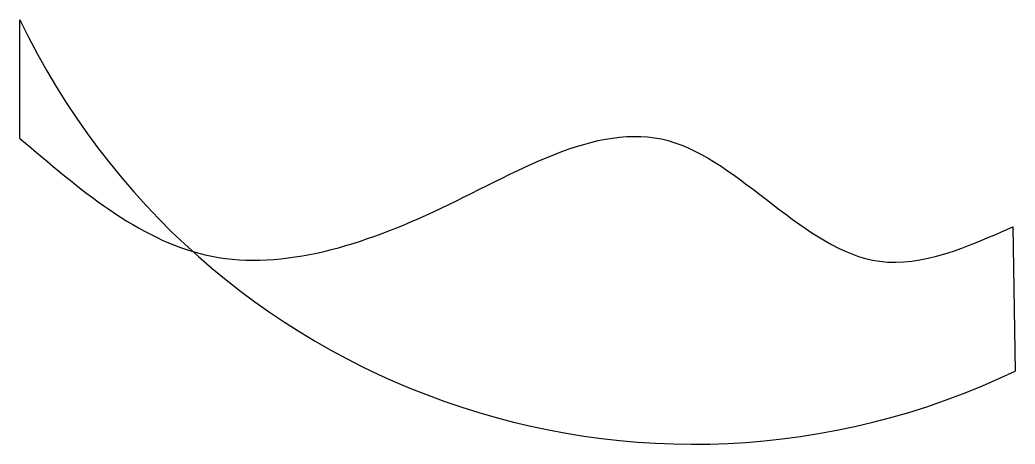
# Model space of a CAD drawing. Header units: inches. Extents: x 10.5 to 23.2, y 14.2 to 19.6.
import ezdxf

# ---------------------------------------------------------------- set-up
doc = ezdxf.new("R2010")
doc.units = ezdxf.units.IN
doc.header["$MEASUREMENT"] = 0

msp = doc.modelspace()

# ---------------------------------------------------------------- linework, layer by layer
for p, q in [((10.484, 18.09, 2.68), (10.484, 19.605)), ((23.189, 16.96, 2.68), (23.216, 15.115))]:
    msp.add_line(p, q)
msp.add_arc((19.101, 23.743), 9.559, 205.6489, 295.4991)
msp.add_spline([(10.484, 18.09, 2.68), (12.854, 16.602, 2.68), (15.775, 17.153, 2.68), (18.779, 18.062, 2.68), (21.48, 16.52, 2.68), (23.189, 16.96, 2.68)], degree=3)

doc.saveas('drawing.dxf')
